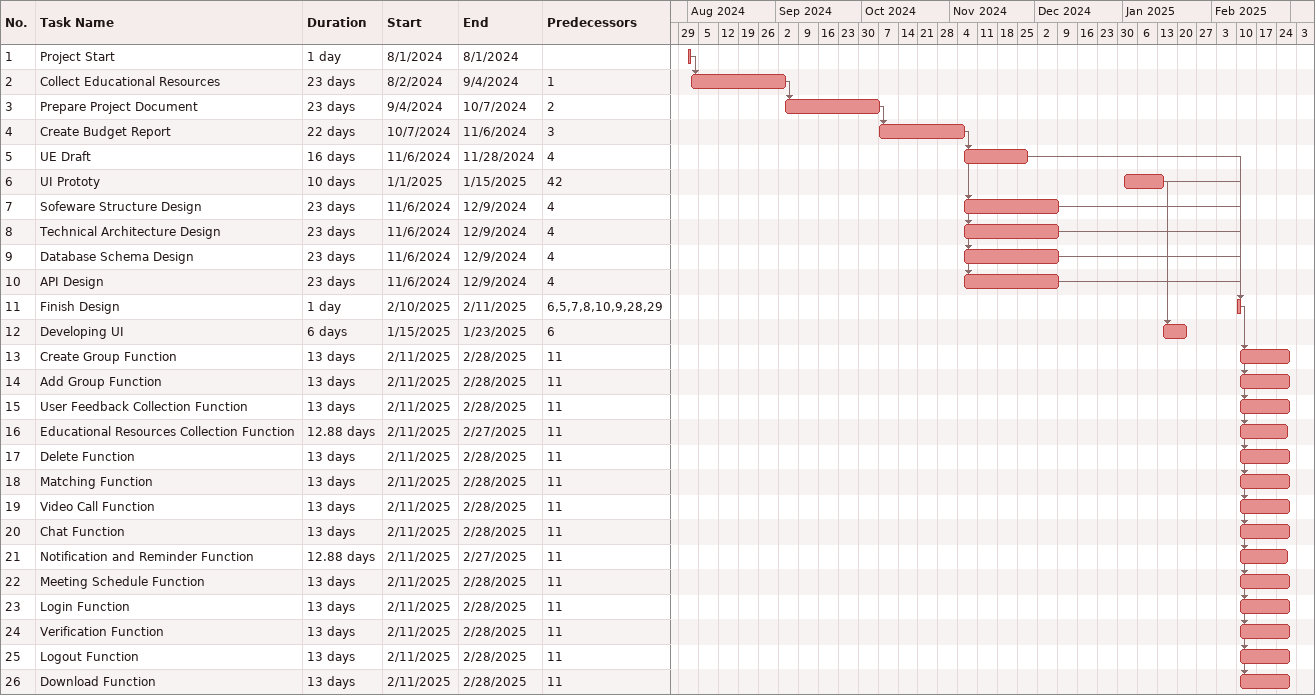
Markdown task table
| ID | Task | Duration | Start | Finish | Predecessors |
|---|---|---|---|---|---|
| 1 | Project Start | 1d | 2024-08-01 | 2024-08-01 |  |
| 2 | Collect Educational Resources | 23d | 2024-08-02 | 2024-09-04 | 1 |
| 3 | Prepare Project Document | 23d | 2024-09-04 | 2024-10-07 | 2 |
| 4 | Create Budget Report | 22d | 2024-10-07 | 2024-11-06 | 3 |
| 5 | UE Draft | 16d | 2024-11-06 | 2024-11-28 | 4 |
| 6 | UI Prototy | 10d | 2025-01-01 | 2025-01-15 | 42 |
| 7 | Sofeware Structure Design | 23d | 2024-11-06 | 2024-12-09 | 4 |
| 8 | Technical Architecture Design | 23d | 2024-11-06 | 2024-12-09 | 4 |
| 9 | Database Schema Design | 23d | 2024-11-06 | 2024-12-09 | 4 |
| 10 | API Design | 23d | 2024-11-06 | 2024-12-09 | 4 |
| 11 | Finish Design | 1d | 2025-02-10 | 2025-02-11 | 6, 5, 7, 8, 10, 9, 28, 29 |
| 12 | Developing UI | 6d | 2025-01-15 | 2025-01-23 | 6 |
| 13 | Create Group Function | 13d | 2025-02-11 | 2025-02-28 | 11 |
| 14 | Add Group Function | 13d | 2025-02-11 | 2025-02-28 | 11 |
| 15 | User Feedback Collection Function | 13d | 2025-02-11 | 2025-02-28 | 11 |
| 16 | Educational Resources Collection Function | 12.88d | 2025-02-11 | 2025-02-27 | 11 |
| 17 | Delete Function | 13d | 2025-02-11 | 2025-02-28 | 11 |
| 18 | Matching Function | 13d | 2025-02-11 | 2025-02-28 | 11 |
| 19 | Video Call Function | 13d | 2025-02-11 | 2025-02-28 | 11 |
| 20 | Chat Function | 13d | 2025-02-11 | 2025-02-28 | 11 |
| 21 | Notification and Reminder Function | 12.88d | 2025-02-11 | 2025-02-27 | 11 |
| 22 | Meeting Schedule Function | 13d | 2025-02-11 | 2025-02-28 | 11 |
| 23 | Login Function | 13d | 2025-02-11 | 2025-02-28 | 11 |
| 24 | Verification Function | 13d | 2025-02-11 | 2025-02-28 | 11 |
| 25 | Logout Function | 13d | 2025-02-11 | 2025-02-28 | 11 |
| 26 | Download Function | 13d | 2025-02-11 | 2025-02-28 | 11 |
